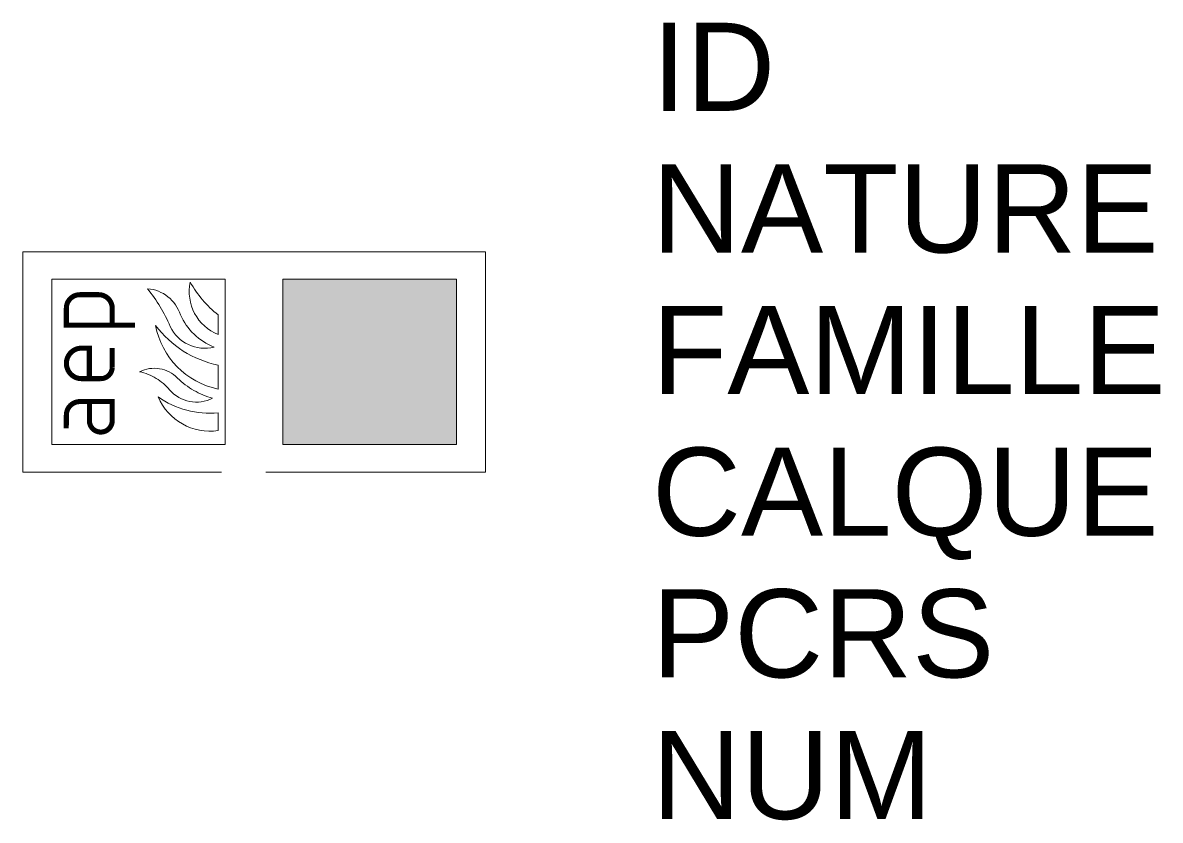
# Model space of a CAD drawing. Header units: metres. Extents: x 0 to 2.58, y -0.79 to 1.02.
import ezdxf

# ---------------------------------------------------------------- set-up
doc = ezdxf.new("R2010")
doc.units = ezdxf.units.M
doc.linetypes.add('Socle_Continu', pattern=[2.5, 2.5, 0])
doc.layers.add('EAUPO_SCS', color=140, linetype='Socle_Continu', lineweight=13)
doc.styles.get("Standard").update_dxf_attribs({"font": 'arial.ttf'})

msp = doc.modelspace()

# ---------------------------------------------------------------- hatches: boundary and pattern name
at = {"layer": 'EAUPO_SCS', "linetype": 'Socle_Continu'}
msp.add_hatch(color=256, dxfattribs=at).paths.add_polyline_path([(0.5901, 0.0623), (0.5901, 0.4373), (0.9834, 0.4373), (0.9834, 0.0623)])

# ---------------------------------------------------------------- linework, layer by layer
at = {"layer": 'EAUPO_SCS', "linetype": 'Socle_Continu', "flags": 128}
for points in [[(1.049, -0.0002), (1.049, 0.4998), (0, 0.4998), (0, -0.0002)], [(0.0656, 0.4373), (0.4589, 0.4373), (0.4589, 0.0623), (0.0656, 0.0623)], [(0.5901, 0.0623), (0.5901, 0.4373), (0.9834, 0.4373), (0.9834, 0.0623)]]:
    msp.add_lwpolyline(points, close=True, dxfattribs=at)
for points in [[(0.4339, 0.2835, -0.196315), (0.3575, 0.3569, 0.302771), (0.2831, 0.4159, -0.066776), (0.3344, 0.3305, 0.359193), (0.4339, 0.2835)], [(0.4432, 0.3566, -0.103995), (0.3799, 0.4311, 0.364572), (0.4432, 0.3119), (0.4432, 0.3566)], [(0.4432, 0.2425, -0.182354), (0.3013, 0.3325, 0.304591), (0.4432, 0.1882), (0.4432, 0.2425)], [(0.4305, 0.1674, -0.127976), (0.351, 0.2132, 0.325176), (0.2648, 0.2274, -0.168604), (0.3331, 0.1861, 0.340764), (0.4305, 0.1674)], [(0.4432, 0.1346, -0.18252), (0.3069, 0.1706, 0.341805), (0.4432, 0.094), (0.4432, 0.1346)]]:
    msp.add_lwpolyline(points, format="xyb", close=True, dxfattribs=at)
at = {"layer": 'EAUPO_SCS', "linetype": 'Socle_Continu', "const_width": 0.0115, "flags": 128}
for points in [[(0.2548, 0.333), (0.0989, 0.333), (0.0989, 0.3719, -0.410969), (0.1294, 0.4023), (0.1726, 0.4023, -0.406349), (0.2029, 0.3719), (0.2029, 0.333)], [(0.2029, 0.2811), (0.2029, 0.2379, -0.408864), (0.177, 0.2118), (0.1336, 0.2118, -0.99952), (0.1336, 0.2811), (0.1509, 0.2811), (0.1509, 0.2118)]]:
    msp.add_lwpolyline(points, format="xyb", dxfattribs=at)
at = {"layer": 'EAUPO_SCS', "linetype": 'Socle_Continu', "flags": 128}
msp.add_lwpolyline([(0.0987, 0.0993, 0.0115, 0.0115, 0), (0.0989, 0.1295, 0.0115, 0.0115, -0.408207), (0.1294, 0.1598, 0.0115, 0.0115, 0), (0.2029, 0.1598, 0.0115, 0.0115, 0), (0.2029, 0.1166, 0.0115, 0.0115, -1.002527), (0.1511, 0.1166, 0.0115, 0.0115, 0), (0.1511, 0.1598, 0, 0, 0)], format="xyseb", dxfattribs=at)

# ---------------------------------------------------------------- texts
at = {"layer": 'EAUPO_SCS', "linetype": 'Socle_Continu', "flags": 9}
for tag, p, s in [('ID', (1.4269, 0.8193), 'AP_0007'), ('NATURE', (1.4269, 0.498), 'Massif incendie'), ('FAMILLE', (1.4269, 0.1767), 'Eau potable'), ('CALQUE', (1.4269, -0.1446), 'EAUPO_SCS'), ('PCRS', (1.4269, -0.4659), 'AffleurantSymbole, AffleurantGeometrique'), ('NUM', (1.4269, -0.7872), '000')]:
    msp.add_attdef(tag, p, s, height=0.2, dxfattribs=at)

doc.saveas('drawing.dxf')
